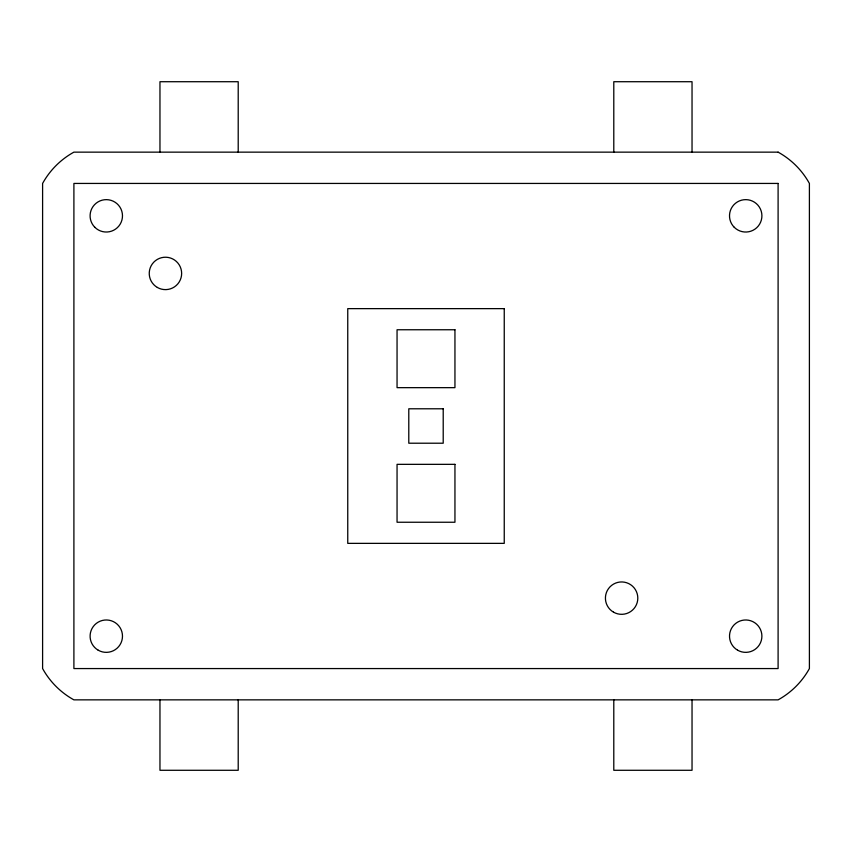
<?xml version="1.0" encoding="UTF-8"?>
<svg xmlns="http://www.w3.org/2000/svg" width="852" height="852" viewBox="0 0 852 852"><rect width="100%" height="100%" fill="white"/><g stroke="black" fill="none" stroke-linecap="round" stroke-linejoin="round"><path stroke-width="1.28" d="M692.037 152.146L692.037 81.717L613.791 81.717L613.791 152.146M692.037 699.854L692.037 770.283L613.791 770.283L613.791 699.854M238.209 152.146L238.209 81.717L159.963 81.717L159.963 152.146M238.209 699.854L238.209 770.283L159.963 770.283L159.963 699.854M778.1 152.146L73.9 152.146A79.811 79.811 0 0 0 42.6 183.436L42.6 668.564A79.811 79.811 0 0 0 73.9 699.854L778.1 699.854A79.811 79.811 0 0 0 809.4 668.564L809.4 183.436A79.811 79.811 0 0 0 778.1 152.146M778.1 183.436L73.9 183.436L73.9 668.564L778.1 668.564L778.1 183.436M504.246 308.637L347.754 308.637L347.754 543.363L504.246 543.363L504.246 308.637M454.947 329.756L397.053 329.756L397.053 387.66L454.947 387.66L454.947 329.756M443.21 408.79L408.79 408.79L408.79 443.21L443.21 443.21L443.21 408.79M454.947 464.34L397.053 464.34L397.053 522.244L454.947 522.244L454.947 464.34M613.515 612.162A16.199 16.199 0 0 0 637.807 598.136A16.199 16.199 0 0 0 613.515 584.11A16.199 16.199 0 0 0 613.515 612.162M734.254 227.292A16.199 16.199 0 0 0 761.358 220.029A16.199 16.199 0 0 0 741.517 200.188A16.199 16.199 0 0 0 734.254 227.292M157.343 287.454A16.199 16.199 0 0 0 181.646 273.417A16.199 16.199 0 0 0 157.343 259.391A16.199 16.199 0 0 0 157.343 287.454M737.608 650.193A16.199 16.199 0 0 0 761.901 636.167A16.199 16.199 0 0 0 737.608 622.141A16.199 16.199 0 0 0 737.608 650.193M98.193 650.193A16.199 16.199 0 0 0 122.486 636.167A16.199 16.199 0 0 0 98.193 622.141A16.199 16.199 0 0 0 98.193 650.193M94.838 227.292A16.199 16.199 0 0 0 121.932 220.029A16.199 16.199 0 0 0 102.102 200.188A16.199 16.199 0 0 0 94.838 227.292"/></g></svg>
